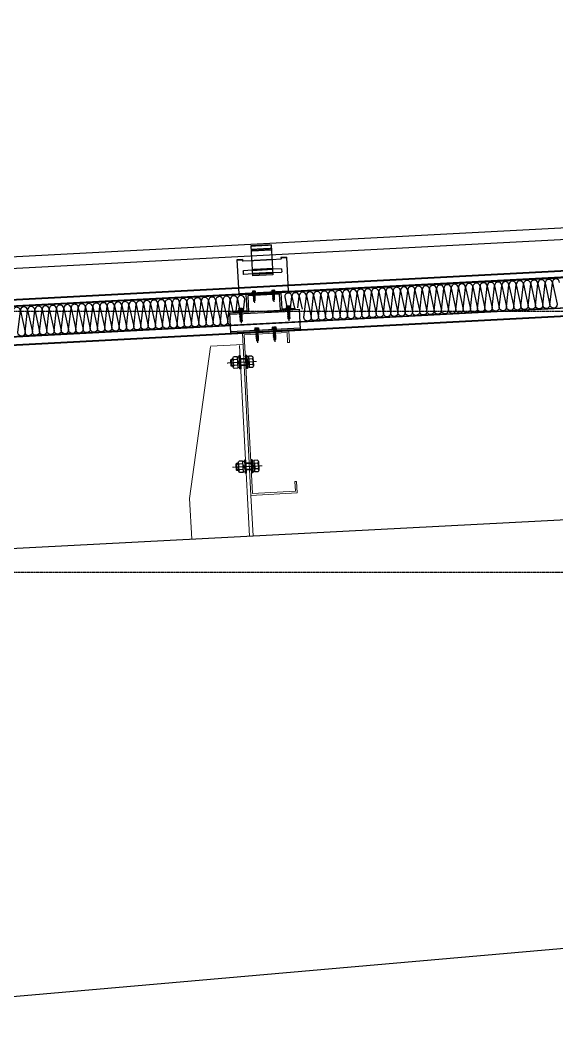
# Model space of a CAD drawing. Extents: x -599358 to 2865263, y -1062760 to 486533.
# Drawn here: x 1851472 to 1852398, y -661910 to -660158 of the extents above; entities that cross this region are included whole.
import ezdxf

# ---------------------------------------------------------------- set-up
doc = ezdxf.new("R2010")
doc.units = 0
for name, pattern in [('__DASH', [0.35, 0.25, -0.1]), ('CENTER', [2, 1.25, -0.25, 0.25, -0.25]), ('CENTER2', [28.575, 19.05, -3.175, 3.175, -3.175]), ('CONTINUOUS0', [0]), ('CONTINUOUS1', [0]), ('DASH', [0.35, 0.25, -0.1]), ('DOTE', [2.42, 2, -0.2, 0.02, -0.2])]:
    doc.linetypes.add(name, pattern=pattern)
for name, color, linetype in [('003_THICK', 7, 'CONTINUOUS1'), ('004_THIN', 6, 'CONTINUOUS0'), ('A-AXIS-DOTE', 14, 'DOTE'), ('A-LIN-V', 9, 'Continuous'), ('BWM', 8, 'Continuous'), ('PJ', 151, 'Continuous'), ('SEAMLOK75 - SHEET', 6, 'Continuous'), ('ZX', 1, 'CENTER2')]:
    doc.layers.add(name, color=color, linetype=linetype)
for name, color, linetype, lineweight in [('C18', 4, 'CENTER', 13), ('S-dim', 81, 'Continuous', 0), ('粗', 7, 'Continuous', 50), ('紧固件', 4, 'Continuous', 13)]:
    doc.layers.add(name, color=color, linetype=linetype, lineweight=lineweight)

# ---------------------------------------------------------------- blocks, each defined once
blk = doc.blocks.new('w432424324')
at = {"layer": 'A-LIN-V', "color": 2}
for p, q in [((-768354.7, 584057.5), (-759779.7, 584507.5)), ((-768354.7, 583257.5), (-759779.7, 584007.5))]:
    blk.add_line(p, q, dxfattribs=at)
blk = doc.blocks.new('34t65')
at = {"color": 2, "ltscale": 50}
for p, q in [((1430037, 238183.4), (1430157, 238183.4)), ((1430037, 238148.4), (1430037, 238183.4)), ((1430157, 238183.4), (1430157, 238148.4)), ((1430037, 238180.9), (1430157, 238180.9)), ((1430157, 238150.9), (1430037, 238150.9)), ((1430157, 238148.4), (1430037, 238148.4))]:
    blk.add_line(p, q, dxfattribs=at)
blk = doc.blocks.new('*U1726')
at = {"layer": 'PJ'}
for p, q in [((-4.4, 0.5), (-4.4, 0)), ((4.4, 0), (-4.4, 0)), ((-4.1, 0.8), (-3.1, 1)), ((4.1, 0.8), (-4.1, 0.8)), ((-3.1, 3.9), (-3.1, 1)), ((3.1, 1), (-3.1, 1)), ((2.3, 4.2), (-2.3, 4.2)), ((-2, 0.8), (-1.5, 1)), ((-1.5, 3.9), (-1.5, 1)), ((-1.5, 0), (-1.5, -1.6)), ((1.5, 3.9), (1.5, 1)), ((2.2, 0.8), (1.5, 1)), ((1.5, 0), (1.5, -1.1)), ((3.1, 3.9), (3.1, 1)), ((4.1, 0.8), (3.1, 1)), ((4.4, 0.5), (4.4, 0)), ((-2.1, -1.9), (2.1, -1.4)), ((-2.1, -1.9), (-1.5, -1.6)), ((-2.1, -1.9), (-1.5, -2.2)), ((-2.1, -3.3), (2.1, -2.8)), ((-2.1, -3.3), (-1.5, -3)), ((-2.1, -3.3), (-1.5, -3.6)), ((-2.1, -4.7), (2.1, -4.2)), ((-2.1, -4.7), (-1.5, -4.4)), ((-2.1, -4.7), (-1.5, -5)), ((-2.1, -6.1), (2.1, -5.6)), ((-2.1, -6.1), (-1.5, -5.8)), ((-2.1, -6.1), (-1.5, -6.4)), ((-2.1, -7.5), (2.1, -7)), ((-2.1, -7.5), (-1.5, -7.2)), ((-2.1, -7.5), (-1.5, -7.8)), ((-2.1, -8.9), (2.1, -8.4)), ((-2.1, -8.9), (-1.5, -8.6)), ((-2.1, -8.9), (-1.5, -9.2)), ((-2.1, -10.3), (2.1, -9.8)), ((-2.1, -10.3), (-1.5, -10)), ((-2.1, -10.3), (-1.5, -10.6)), ((-2.1, -11.7), (2.1, -11.2)), ((-2.1, -11.7), (-1.5, -11.4)), ((-2.1, -11.7), (-1.5, -12)), ((-2.1, -13.1), (-1.5, -12.8)), ((-2.1, -13.1), (-1.1, -13)), ((-2.1, -13.1), (-1.5, -13.4)), ((-1.5, -1.6), (1.5, -1.1)), ((-1.5, -2.2), (1.5, -1.7)), ((-1.5, -2.2), (-1.5, -3)), ((-1.5, -3), (1.5, -2.5)), ((-1.5, -3.6), (1.5, -3.1)), ((-1.5, -3.6), (-1.5, -4.4)), ((-1.5, -4.4), (1.5, -3.9)), ((-1.5, -5), (1.5, -4.5)), ((-1.5, -5), (-1.5, -5.8)), ((-1.5, -5.8), (1.5, -5.3)), ((-1.5, -6.4), (1.5, -5.9)), ((-1.5, -6.4), (-1.5, -7.2)), ((-1.5, -7.2), (1.5, -6.7)), ((-1.5, -7.8), (1.5, -7.3)), ((-1.5, -7.8), (-1.5, -8.6)), ((-1.5, -8.6), (1.5, -8.1)), ((-1.5, -9.2), (1.5, -8.7)), ((-1.5, -9.2), (-1.5, -10)), ((-1.5, -10), (1.5, -9.5)), ((-1.5, -10.6), (1.5, -10.1)), ((-1.5, -10.6), (-1.5, -11.4)), ((-1.5, -11.4), (1.5, -10.9)), ((-1.5, -12), (1.5, -11.5)), ((-1.5, -12), (-1.5, -12.8)), ((-1.5, -12.8), (-1, -12.7)), ((-1.5, -13.4), (-1.5, -17.2)), ((-1.5, -13.4), (-1.3, -13.4)), ((0.6, -12.4), (1.5, -12.3)), ((0.7, -12.8), (2.1, -12.6)), ((0.7, -13), (1.5, -12.9)), ((0.7, -13.8), (1.5, -13.7)), ((0.7, -14.2), (2.1, -14)), ((0.7, -14.4), (1.5, -14.3)), ((1.5, -0.3), (1.5, -1.1)), ((2.1, -1.4), (1.5, -1.1)), ((2.1, -1.4), (1.5, -1.7)), ((1.5, -1.7), (1.5, -2.5)), ((2.1, -2.8), (1.5, -2.5)), ((2.1, -2.8), (1.5, -3.1)), ((1.5, -3.1), (1.5, -3.9)), ((2.1, -4.2), (1.5, -3.9)), ((2.1, -4.2), (1.5, -4.5)), ((1.5, -4.5), (1.5, -5.3)), ((2.1, -5.6), (1.5, -5.3)), ((2.1, -5.6), (1.5, -5.9)), ((1.5, -5.9), (1.5, -6.7)), ((2.1, -7), (1.5, -6.7)), ((2.1, -7), (1.5, -7.3)), ((1.5, -7.3), (1.5, -8.1)), ((2.1, -8.4), (1.5, -8.1)), ((2.1, -8.4), (1.5, -8.7)), ((1.5, -8.7), (1.5, -9.5)), ((2.1, -9.8), (1.5, -9.5)), ((2.1, -9.8), (1.5, -10.1)), ((1.5, -10.1), (1.5, -10.9)), ((2.1, -11.2), (1.5, -10.9)), ((2.1, -11.2), (1.5, -11.5)), ((1.5, -11.5), (1.5, -12.3)), ((2.1, -12.6), (1.5, -12.3)), ((2.1, -12.6), (1.5, -12.9)), ((1.5, -12.9), (1.5, -13.7)), ((2.1, -14), (1.5, -13.7)), ((2.1, -14), (1.5, -14.3)), ((1.5, -14.3), (1.5, -17.2)), ((0, -18.6), (-1.5, -17.2)), ((0, -18.6), (1.5, -17.2))]:
    blk.add_line(p, q, dxfattribs=at)
blk.add_lwpolyline([(0, -18.6), (0.7, -14.4), (0.7, -12.7, 0.417657), (0.4, -12.4, 0.097062), (-1, -12.7), (-1.5, -13.8)], format="xyb", dxfattribs=at)
for centre, radius, start, end in [((-4.1, 0.5), 0.3, 90, 180), ((-2.3, 3.3), 0.951, 35.4009, 144.5991), ((0, 1), 3.2, 61.0594, 118.9406), ((2.3, 3.3), 0.951, 35.4009, 144.5991), ((4.1, 0.5), 0.3, 0, 90)]:
    blk.add_arc(centre, radius, start, end, dxfattribs=at)
at = {"layer": 'ZX', "ltscale": 0.2}
blk.add_line((0, 4.9), (0, -21), dxfattribs=at)
blk = doc.blocks.new('A$C2F3B4A73')
at = {"layer": '粗', "lineweight": -2}
for p, q in [((25.2, 101.1), (60.4, 101.1)), ((25.2, 101.1), (25.2, 49.6)), ((60.4, 101.1), (60.4, 49.6)), ((0, 78.7), (9.6, 78.7)), ((0, 78.7), (0, 19.8)), ((9.6, 78.7), (9.6, 76.3)), ((10.4, 75.5), (25.2, 75.5)), ((60.4, 75.5), (75.2, 75.5)), ((76, 78.7), (85.6, 78.7)), ((76, 78.7), (76, 76.3)), ((85.6, 78.7), (85.6, 19.8)), ((9.6, 58.4), (9.6, 53.6)), ((10.4, 59.2), (25.2, 59.2)), ((10.4, 52.8), (25.2, 52.8)), ((25.2, 58.4), (60.4, 58.4)), ((25.2, 53.6), (60.4, 53.6)), ((60.4, 59.2), (75.2, 59.2)), ((60.4, 52.8), (75.2, 52.8)), ((76, 58.4), (76, 53.6)), ((25.2, 49.6), (60.4, 49.6)), ((0, 19.8), (85.6, 19.8)), ((0, 18.8), (0, 19.8)), ((0, 18.8), (85.6, 18.8)), ((14.4, 19.8), (14.4, 18.8)), ((71.2, 19.8), (71.2, 18.8)), ((85.6, 19.8), (85.6, 18.8))]:
    blk.add_line(p, q, dxfattribs=at)
at = {"layer": '粗', "linetype": 'DASH', "lineweight": -2}
for p, q in [((25.2, 100.6), (60.4, 100.6)), ((25.2, 94.7), (60.4, 94.7)), ((25.2, 92.3), (60.4, 92.3)), ((0, 77.7), (9.6, 77.7)), ((25.2, 75.5), (60.4, 75.5)), ((76, 77.7), (85.6, 77.7)), ((25.2, 60), (60.4, 60)), ((25.2, 59.2), (60.4, 59.2)), ((25.2, 52.8), (60.4, 52.8)), ((25.2, 52), (60.4, 52)), ((16, 19.8), (16, 18.8)), ((21.6, 19.8), (21.6, 18.8)), ((29.6, 19.8), (29.6, 18.8)), ((35.2, 19.8), (35.2, 18.8)), ((50.4, 19.8), (50.4, 18.8)), ((56, 19.8), (56, 18.8)), ((64, 19.8), (64, 18.8)), ((69.6, 19.8), (69.6, 18.8))]:
    blk.add_line(p, q, dxfattribs=at)
at = {"layer": '粗', "lineweight": -2}
for centre, start, end in [((10.4, 76.3), 180, 270), ((75.2, 76.3), 270, 0), ((10.4, 58.4), 90, 180), ((10.4, 53.6), 180, 270), ((75.2, 58.4), 0, 90), ((75.2, 53.6), 270, 0)]:
    blk.add_arc(centre, 0.8, start, end, dxfattribs=at)
at = {"layer": '紧固件', "color": 2, "yscale": 0.8, "zscale": 0.8}
for p, xscale in [((26.1, 19.8), 0.8), ((59.5, 19.8), -0.8)]:
    blk.add_blockref('*U1726', p, dxfattribs=dict(at, xscale=xscale))
blk = doc.blocks.new('A$C51791418')
blk.add_blockref('A$C2F3B4A73', (-42.8, -15.8))
blk = doc.blocks.new('*U1756')
at = {"layer": '003_THICK', "color": 2}
for points in [[(-11, 13.1, 0.611769), (-11, 6.5, 0.611769)], [(-11, 6.5, 0.305859), (-11, -6.5, 0.305859)], [(31.2, 6.5, 0.61177), (31.2, 13.1, 0.61177)], [(31.2, -6.5, 0.305858), (31.2, 6.5, 0.305858)], [(-11, -6.5, 0.611769), (-11, -13.1, 0.611769)], [(31.2, -13.1, 0.61177), (31.2, -6.5, 0.61177)]]:
    blk.add_lwpolyline(points, format="xyb", dxfattribs=at)
for points in [[(-13, 9.8), (-13, -9.8)], [(-11, 13.1), (-3, 13.1)], [(-11, 6.5), (-3, 6.5)], [(-3.6, 8), (-3.6, -8)], [(-3, 13.1), (-3, -13.1)], [(-3, 12.1), (1.1, 12.1)], [(-3, 0), (1.1, 4.1)], [(-3, -4.1), (1.1, 0)], [(1.1, 15), (4.1, 15)], [(1.1, 15), (1.1, -15)], [(4.1, 15), (4.1, -15)], [(4.1, 8), (16.1, 8)], [(16.1, 15), (16.1, -15)], [(16.1, 15), (19.1, 15)], [(19.1, 15), (19.1, -15)], [(19.1, 12.1), (23.2, 12.1)], [(19.1, 0), (23.2, 4.1)], [(23.2, 13.1), (23.2, -13.1)], [(23.2, 13.1), (31.2, 13.1)], [(23.2, 6.5), (31.2, 6.5)], [(33.2, 9.8), (33.2, -9.8)], [(33.2, 8), (37.5, 8)], [(37.5, 8), (37.5, -8)], [(37.5, 8), (39, 6.5)], [(39, 6.5), (39, -6.5)], [(-11, -6.5), (-3, -6.5)], [(-11, -13.1), (-3, -13.1)], [(-3, -12.1), (1.1, -12.1)], [(1.1, -15), (4.1, -15)], [(4.1, -8), (16.1, -8)], [(16.1, -15), (19.1, -15)], [(19.1, -4.1), (23.2, 0)], [(19.1, -12.1), (23.2, -12.1)], [(23.2, -6.5), (31.2, -6.5)], [(23.2, -13.1), (31.2, -13.1)], [(33.2, -8), (37.5, -8)], [(37.5, -8), (39, -6.5)]]:
    blk.add_lwpolyline(points, dxfattribs=at)
at = {"layer": '004_THIN', "color": 2}
for points in [[(-3.6, 6.5), (16.1, 6.5)], [(33.2, 6.5), (39, 6.5)], [(-3.6, -6.5), (16.1, -6.5)], [(33.2, -6.5), (39, -6.5)]]:
    blk.add_lwpolyline(points, dxfattribs=at)
at = {"layer": 'C18', "color": 1, "ltscale": 0.6}
blk.add_lwpolyline([(-21, 0), (47, 0)], dxfattribs=at)
blk = doc.blocks.new('*U1755')
at = {"layer": '003_THICK', "color": 2}
for points in [[(-11, 13.1, 0.611769), (-11, 6.5, 0.611769)], [(-11, 6.5, 0.305859), (-11, -6.5, 0.305859)], [(31.2, 6.5, 0.61177), (31.2, 13.1, 0.61177)], [(31.2, -6.5, 0.305858), (31.2, 6.5, 0.305858)], [(-11, -6.5, 0.611769), (-11, -13.1, 0.611769)], [(31.2, -13.1, 0.61177), (31.2, -6.5, 0.61177)]]:
    blk.add_lwpolyline(points, format="xyb", dxfattribs=at)
for points in [[(-13, 9.8), (-13, -9.8)], [(-11, 13.1), (-3, 13.1)], [(-11, 6.5), (-3, 6.5)], [(-3.6, 8), (-3.6, -8)], [(-3, 13.1), (-3, -13.1)], [(-3, 12.1), (1.1, 12.1)], [(-3, 0), (1.1, 4.1)], [(-3, -4.1), (1.1, 0)], [(1.1, 15), (4.1, 15)], [(1.1, 15), (1.1, -15)], [(4.1, 15), (4.1, -15)], [(4.1, 8), (16.1, 8)], [(16.1, 15), (16.1, -15)], [(16.1, 15), (19.1, 15)], [(19.1, 15), (19.1, -15)], [(19.1, 12.1), (23.2, 12.1)], [(19.1, 0), (23.2, 4.1)], [(23.2, 13.1), (23.2, -13.1)], [(23.2, 13.1), (31.2, 13.1)], [(23.2, 6.5), (31.2, 6.5)], [(33.2, 9.8), (33.2, -9.8)], [(33.2, 8), (37.5, 8)], [(37.5, 8), (37.5, -8)], [(37.5, 8), (39, 6.5)], [(39, 6.5), (39, -6.5)], [(-11, -6.5), (-3, -6.5)], [(-11, -13.1), (-3, -13.1)], [(-3, -12.1), (1.1, -12.1)], [(1.1, -15), (4.1, -15)], [(4.1, -8), (16.1, -8)], [(16.1, -15), (19.1, -15)], [(19.1, -4.1), (23.2, 0)], [(19.1, -12.1), (23.2, -12.1)], [(23.2, -6.5), (31.2, -6.5)], [(23.2, -13.1), (31.2, -13.1)], [(33.2, -8), (37.5, -8)], [(37.5, -8), (39, -6.5)]]:
    blk.add_lwpolyline(points, dxfattribs=at)
at = {"layer": '004_THIN', "color": 2}
for points in [[(-3.6, 6.5), (16.1, 6.5)], [(33.2, 6.5), (39, 6.5)], [(-3.6, -6.5), (16.1, -6.5)], [(33.2, -6.5), (39, -6.5)]]:
    blk.add_lwpolyline(points, dxfattribs=at)
at = {"layer": 'C18', "color": 1, "ltscale": 0.6}
blk.add_lwpolyline([(-21, 0), (47, 0)], dxfattribs=at)
blk = doc.blocks.new('1112')
at = {"color": 2}
blk.add_lwpolyline([(1432456, 238570.9), (1432478.5, 238570.9), (1432478.5, 238598.4), (1432538.5, 238598.4), (1432538.5, 238570.9), (1432561, 238570.9), (1432561, 238568.4), (1432536, 238568.4), (1432536, 238595.9), (1432481, 238595.9), (1432481, 238568.4), (1432456, 238568.4)], close=True, dxfattribs=at)
at = {"layer": 'S-dim', "ltscale": 10}
for p, q in [((1432412.5, 238511.6), (1432362.5, 238252.3)), ((1432412.5, 238512.7), (1432468.5, 238512.7)), ((1432462.5, 238511.6), (1432462.5, 238182.3)), ((1432362.5, 238252.3), (1432362.5, 238182.3)), ((1432468.5, 238252.3), (1432468.5, 238182.3)), ((1432362.5, 238182.3), (1432468.5, 238182.3))]:
    blk.add_line(p, q, dxfattribs=at)
at = {"layer": 'S-dim', "color": 6, "ltscale": 10}
blk.add_lwpolyline([(1432548.5, 238512.3), (1432548.5, 238532.3), (1432468.5, 238532.3), (1432468.5, 238252.3), (1432548.5, 238252.3), (1432548.5, 238272.3), (1432545.5, 238272.3), (1432545.5, 238255.3), (1432471.5, 238255.3), (1432471.5, 238529.3), (1432545.5, 238529.3), (1432545.5, 238512.3)], close=True, dxfattribs=at)
blk.add_blockref('34t65', (2411.5, 385))
at = {"xscale": -0.7500000000000001, "yscale": 0.7500000000000001, "zscale": 0.7500000000000001, "rotation": 359.9999999722328}
for name, p in [('*U1756', (1432474.6, 238482.3)), ('*U1755', (1432474.6, 238302.3))]:
    blk.add_blockref(name, p, dxfattribs=at)
at = {"layer": 'SEAMLOK75 - SHEET', "xscale": -1}
blk.add_blockref('A$C51791418', (1432508.5, 238596.4), dxfattribs=at)
at = {"layer": '紧固件', "xscale": -1.023999999801318, "yscale": 1.023999999801318, "zscale": 1.023999999801318}
for p in [(1432467.3, 238570.9), (1432549.8, 238570.9, 0), (1432493.5, 238535.9), (1432523.5, 238535.9)]:
    blk.add_blockref('*U1726', p, dxfattribs=at)

msp = doc.modelspace()

# ---------------------------------------------------------------- linework, layer by layer
at = {"color": 1, "ltscale": 50}
for p, q in [((1859245.3, -660241.7), (1850826.3, -660683.5)), ((1859245.3, -660243.2), (1850826.3, -660685))]:
    msp.add_line(p, q, dxfattribs=at)
at = {"color": 4, "ltscale": 50}
for p, q in [((1850836.7, -660735.6), (1859245.4, -660294.4, 0)), ((1850836.7, -660736.4), (1859245.4, -660295.2, 0)), ((1850836.7, -660749.9), (1859245.4, -660308.6, 0)), ((1850836.7, -660750.7), (1859245.4, -660309.4, 0))]:
    msp.add_line(p, q, dxfattribs=at)
at = {"color": 2, "ltscale": 50}
msp.add_line((1850836.7, -660749.6), (1859245.4, -660308.3, 0), dxfattribs=at)
at = {"layer": 'A-AXIS-DOTE', "linetype": '__DASH', "ltscale": 2}
for p, q in [((1930835.3, -660659.9), (1839476.3, -660659.9)), ((1930835.3, -661109.9), (1839476.3, -661109.9))]:
    msp.add_line(p, q, dxfattribs=at)
at = {"layer": 'BWM', "elevation": 0}
for points in [[(1852402.7, -660609.7, 1), (1852390.2, -660610.3), (1852398.5, -660647.4, -1), (1852386, -660648.1), (1852390.2, -660610.3, 1), (1852377.8, -660611), (1852386, -660648.1, -1), (1852373.5, -660648.7), (1852377.8, -660611, 1), (1852365.3, -660611.6), (1852373.5, -660648.7, -1), (1852361, -660649.4), (1852365.3, -660611.6, 1), (1852352.8, -660612.3), (1852361, -660649.4, -1), (1852348.5, -660650.1), (1852352.8, -660612.3, 1), (1852340.3, -660612.9), (1852348.5, -660650.1, -1), (1852336, -660650.7), (1852340.3, -660612.9, 1), (1852327.8, -660613.6), (1852336, -660650.7, -1), (1852323.6, -660651.4), (1852327.8, -660613.6, 1), (1852315.3, -660614.3), (1852323.6, -660651.4, -1), (1852311.1, -660652), (1852315.3, -660614.3, 1), (1852302.9, -660614.9), (1852311.1, -660652, -1), (1852298.6, -660652.7), (1852302.9, -660614.9, 1), (1852290.4, -660615.6), (1852298.6, -660652.7, -1), (1852286.1, -660653.3), (1852290.4, -660615.6, 1), (1852277.9, -660616.2), (1852286.1, -660653.3, -1), (1852273.6, -660654), (1852277.9, -660616.2, 1), (1852265.4, -660616.9), (1852273.6, -660654, -1), (1852261.1, -660654.6), (1852265.4, -660616.9, 1), (1852252.9, -660617.5), (1852261.1, -660654.6, -1), (1852248.7, -660655.3), (1852252.9, -660617.5, 1), (1852240.5, -660618.2), (1852248.7, -660655.3, -1), (1852236.2, -660655.9), (1852240.5, -660618.2, 1), (1852228, -660618.8), (1852236.2, -660655.9, -1), (1852223.7, -660656.6), (1852228, -660618.8, 1), (1852215.5, -660619.5), (1852223.7, -660656.6, -1), (1852211.2, -660657.3), (1852215.5, -660619.5, 1), (1852203, -660620.2), (1852211.2, -660657.3, -1), (1852198.7, -660657.9), (1852203, -660620.2, 1), (1852190.5, -660620.8), (1852198.7, -660657.9, -1), (1852186.2, -660658.6), (1852190.5, -660620.8, 1), (1852178, -660621.5), (1852186.2, -660658.6, -1), (1852173.8, -660659.2), (1852178, -660621.5, 1), (1852165.6, -660622.1), (1852173.8, -660659.2, -1), (1852161.3, -660659.9), (1852165.6, -660622.1, 1), (1852153.1, -660622.8), (1852161.3, -660659.9, -1), (1852148.8, -660660.5), (1852153.1, -660622.8, 1), (1852140.6, -660623.4), (1852148.8, -660660.5, -1), (1852136.3, -660661.2), (1852140.6, -660623.4, 1), (1852128.1, -660624.1), (1852136.3, -660661.2, -1), (1852123.8, -660661.8), (1852128.1, -660624.1, 1), (1852115.6, -660624.7), (1852123.8, -660661.8, -1), (1852111.3, -660662.5), (1852115.6, -660624.7, 1), (1852103.1, -660625.4), (1852111.3, -660662.5, -1), (1852098.9, -660663.2), (1852103.1, -660625.4, 1), (1852090.7, -660626), (1852098.9, -660663.2, -1), (1852086.4, -660663.8), (1852090.7, -660626, 1), (1852078.2, -660626.7), (1852086.4, -660663.8, -1), (1852073.9, -660664.5), (1852078.2, -660626.7, 1), (1852065.7, -660627.4), (1852073.9, -660664.5, -1), (1852061.4, -660665.1), (1852065.7, -660627.4, 1), (1852053.2, -660628), (1852061.4, -660665.1, -1), (1852048.9, -660665.8), (1852053.2, -660628, 1), (1852040.7, -660628.7), (1852048.9, -660665.8, -1), (1852036.5, -660666.4), (1852040.7, -660628.7, 1), (1852028.2, -660629.3), (1852036.5, -660666.4, -1), (1852024, -660667.1), (1852028.2, -660629.3, 1), (1852015.8, -660630), (1852024, -660667.1, -1), (1852011.5, -660667.7), (1852015.8, -660630, 1), (1852003.3, -660630.6), (1852011.5, -660667.7, -1), (1851999, -660668.4), (1852003.3, -660630.6, 1), (1851990.8, -660631.3), (1851999, -660668.4, -1), (1851986.5, -660669), (1851990.8, -660631.3, 1), (1851978.3, -660631.9), (1851986.5, -660669, -1), (1851974, -660669.7), (1851978.3, -660631.9, 1), (1851965.8, -660632.6), (1851974, -660669.7, -1), (1851961.6, -660670.4), (1851965.8, -660632.6, 1), (1851953.3, -660633.3), (1851958.3, -660655.7)], [(1851836.7, -660683.2, -0.414214), (1851830.1, -660677.3), (1851834.4, -660639.5, 1), (1851821.9, -660640.2), (1851830.1, -660677.3, -1), (1851817.6, -660677.9), (1851821.9, -660640.2, 1), (1851809.4, -660640.8), (1851817.6, -660677.9, -1), (1851805.2, -660678.6), (1851809.4, -660640.8, 1), (1851797, -660641.5), (1851805.2, -660678.6, -1), (1851792.7, -660679.2), (1851797, -660641.5, 1), (1851784.5, -660642.1), (1851792.7, -660679.2, -1), (1851780.2, -660679.9), (1851784.5, -660642.1, 1), (1851772, -660642.8), (1851780.2, -660679.9, -1), (1851767.7, -660680.5), (1851772, -660642.8, 1), (1851759.5, -660643.4), (1851767.7, -660680.5, -1), (1851755.2, -660681.2), (1851759.5, -660643.4, 1), (1851747, -660644.1), (1851755.2, -660681.2, -1), (1851742.8, -660681.8), (1851747, -660644.1, 1), (1851734.5, -660644.7), (1851742.8, -660681.8, -1), (1851730.3, -660682.5), (1851734.5, -660644.7, 1), (1851722.1, -660645.4), (1851730.3, -660682.5, -1), (1851717.8, -660683.2), (1851722.1, -660645.4, 1), (1851709.6, -660646), (1851717.8, -660683.2, -1), (1851705.3, -660683.8), (1851709.6, -660646, 1), (1851697.1, -660646.7), (1851705.3, -660683.8, -1), (1851692.8, -660684.5), (1851697.1, -660646.7, 1), (1851684.6, -660647.4), (1851692.8, -660684.5, -1), (1851680.3, -660685.1), (1851684.6, -660647.4, 1), (1851672.1, -660648), (1851680.3, -660685.1, -1), (1851667.9, -660685.8), (1851672.1, -660648, 1), (1851659.6, -660648.7), (1851667.9, -660685.8, -1), (1851655.4, -660686.4), (1851659.6, -660648.7, 1), (1851647.2, -660649.3), (1851655.4, -660686.4, -1), (1851642.9, -660687.1), (1851647.2, -660649.3, 1), (1851634.7, -660650), (1851642.9, -660687.1, -1), (1851630.4, -660687.7), (1851634.7, -660650, 1), (1851622.2, -660650.6), (1851630.4, -660687.7, -1), (1851617.9, -660688.4), (1851622.2, -660650.6, 1), (1851609.7, -660651.3), (1851617.9, -660688.4, -1), (1851605.4, -660689), (1851609.7, -660651.3, 1), (1851597.2, -660651.9), (1851605.4, -660689, -1), (1851593, -660689.7), (1851597.2, -660651.9, 1), (1851584.7, -660652.6), (1851593, -660689.7, -1), (1851580.5, -660690.4), (1851584.7, -660652.6, 1), (1851572.3, -660653.3), (1851580.5, -660690.4, -1), (1851568, -660691), (1851572.3, -660653.3, 1), (1851559.8, -660653.9), (1851568, -660691, -1), (1851555.5, -660691.7), (1851559.8, -660653.9, 1), (1851547.3, -660654.6), (1851555.5, -660691.7, -1), (1851543, -660692.3), (1851547.3, -660654.6, 1), (1851534.8, -660655.2), (1851543, -660692.3, -1), (1851530.5, -660693), (1851534.8, -660655.2, 1), (1851522.3, -660655.9), (1851530.5, -660693, -1), (1851518.1, -660693.6), (1851522.3, -660655.9, 1), (1851509.9, -660656.5), (1851518.1, -660693.6, -1), (1851505.6, -660694.3), (1851509.9, -660656.5, 1), (1851497.4, -660657.2), (1851505.6, -660694.3, -1), (1851493.1, -660694.9), (1851497.4, -660657.2, 1), (1851484.9, -660657.8), (1851493.1, -660694.9, -1), (1851480.6, -660695.6), (1851484.9, -660657.8, 1), (1851472.4, -660658.5), (1851480.6, -660695.6, -1), (1851468.1, -660696.3), (1851472.4, -660658.5, 1), (1851459.9, -660659.1)], [(1851844.6, -660659.1), (1851846.9, -660638.8, 1), (1851834.4, -660639.5), (1851839.4, -660661.9)], [(1851857.1, -660658.5), (1851859.4, -660638.2, 1), (1851846.9, -660638.8), (1851851.3, -660658.8)], [(1851938.6, -660654.2), (1851940.9, -660633.9, 1), (1851928.4, -660634.6), (1851932.8, -660654.5)], [(1851951.1, -660653.5), (1851953.3, -660633.3, 1), (1851940.9, -660633.9), (1851945.3, -660653.8)]]:
    msp.add_lwpolyline(points, format="xyb", dxfattribs=at)
at = {"layer": 'SEAMLOK75 - SHEET'}
for p, q in [((1850578.3, -660611.7, 0), (1859226.6, -660157.9, 0)), ((1850579.3, -660631.7, 0), (1859221, -660178.2, 0)), ((1859227.8, -660231.9, 0), (1850582.1, -660685.6, 0)), ((1859230.5, -660232.8, 0), (1850582.2, -660686.6, 0))]:
    msp.add_line(p, q, dxfattribs=at)

# ---------------------------------------------------------------- block references
at = {"rotation": 3.004019978695776}
msp.add_blockref('1112', (433856, -973971.7, 0), dxfattribs=at)
at = {"layer": 'A-LIN-V'}
msp.add_blockref('w432424324', (2619024.9, -1245167.3), dxfattribs=at)

doc.saveas('drawing.dxf')
